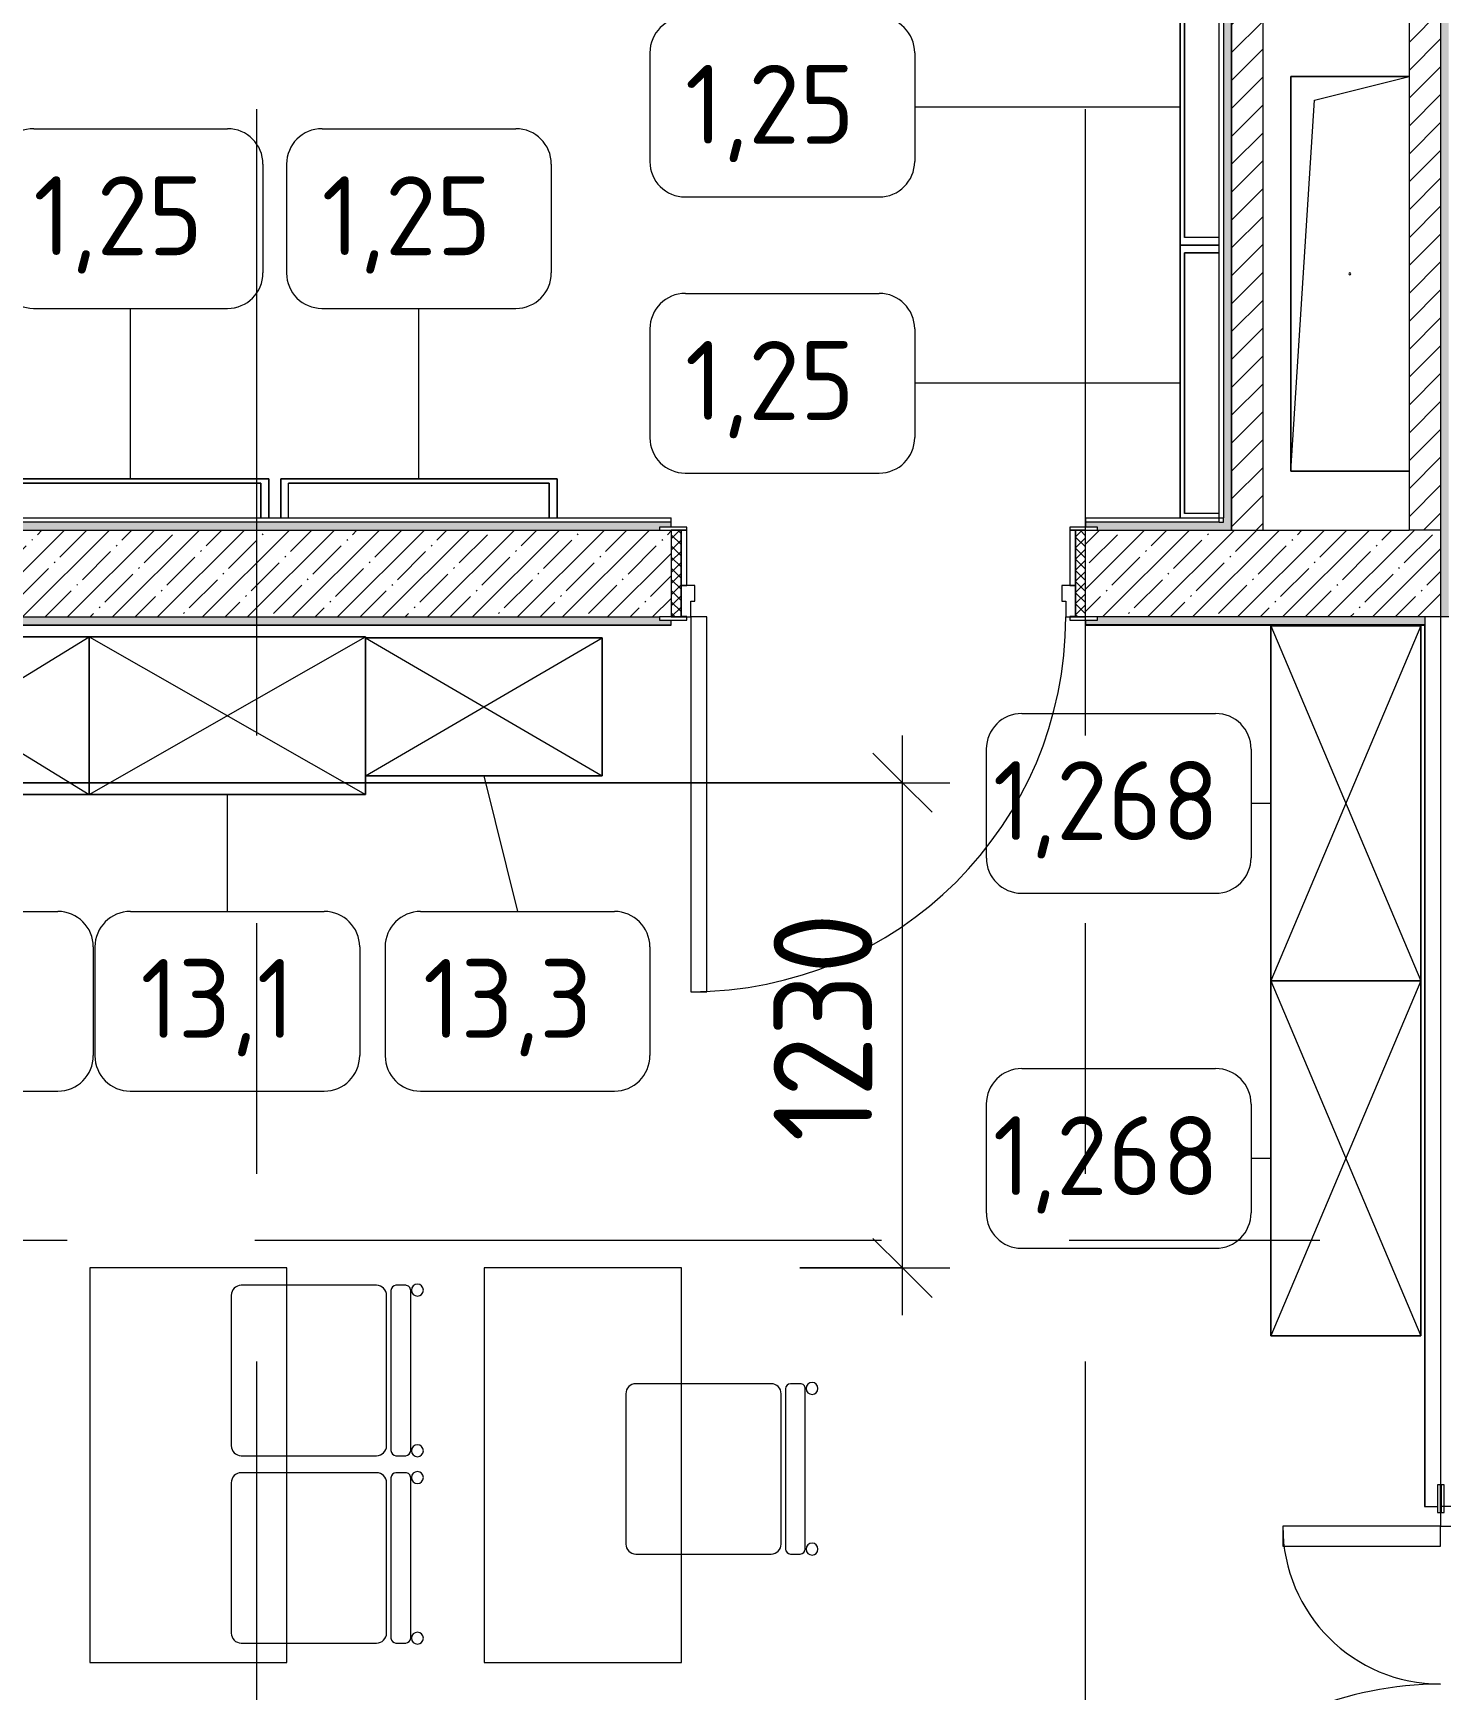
# Model space of a CAD drawing. Header units: millimetres. Extents: x 81494 to 296443, y -8553 to 29000.
# Drawn here: x 98043 to 101611, y 2460 to 6660 of the extents above; entities that cross this region are included whole.
import ezdxf

# ---------------------------------------------------------------- set-up
doc = ezdxf.new("R2010")
doc.units = ezdxf.units.MM
doc.linetypes.add('Осевая', pattern=[3175, 635, -476.25, 1587.5, -476.25])
for name, color, linetype, lineweight in [('A-ANNO-DIMS', 7, 'Continuous', 9), ('A-ANNO-DIMS-100', 7, 'Continuous', 9), ('A-DOOR', 7, 'Continuous', 9), ('A-DOOR-FRAM-2', 7, 'Continuous', 9), ('A-GENM', 7, 'Continuous', 9), ('A-WALL', 7, 'Continuous', 9), ('I-FURN-IDEN', 7, 'Continuous', 9), ('I-WALL', 7, 'Continuous', 9), ('Оси-2', 7, 'Осевая', 9)]:
    doc.layers.add(name, color=color, linetype=linetype, lineweight=lineweight)
for name, color, linetype, lineweight, true_color in [('A-DOOR-1', 7, 'Continuous', 9, 0xc0c0c0), ('A-DOOR-FRAM-1', 7, 'Continuous', 9, 0xc0c0c0), ('A-WALL-1', 9, 'Continuous', 9, 0x808080), ('A-WALL-FNSH-1', 9, 'Continuous', 9, 0x808080), ('I-FURN-1', 9, 'Continuous', 9, 0x808080)]:
    doc.layers.add(name, color=color, linetype=linetype, lineweight=lineweight, true_color=true_color)
doc.styles.add('GOST Common', font='GOST_Common.ttf', dxfattribs={"height": 200})
doc.styles.add('ISOCPEUR', font='isocpeur.ttf', dxfattribs={"width": 0.9, "height": 250})
doc.dimstyles.new('ISO-2_5_0_9К_БОЛЬШОЙ_1', dxfattribs={"dimscale": 304.8, "dimtxt": 248.995294, "dimasz": 0.492126, "dimexe": 0.393701, "dimexo": 0.984252, "dimgap": 0, "dimtad": 1, "dimdec": 0, "dimrnd": 10, "dimzin": 0, "dimdsep": 46, "dimtxsty": 'ISOCPEUR', "dimblk1": 'OBLIQUE', "dimblk2": 'OBLIQUE', "dimsah": 1, "dimcen": 0.09, "dimdle": 0.393701, "dimazin": 0, "dimtfac": 1, "dimtdec": 4, "dimtix": 1, "dimtmove": 0, "dimatfit": 3, "dimfxl": 1, "dimtvp": 1, "dimtolj": 1, "dimtzin": 0, "dimarcsym": 2})
pattern_1 = [(45, (0, 0), (-35.35534, 35.35534), [])]
pattern_2 = [(0, (0, 0), (121.92, 30.48), [10.058, -81.382, 10.058, -81.382, -487.68]), (0, (0, 0), (121.92, 30.48), [-182.88, 10.058, -172.822, 10.058, -81.382, -213.36]), (0, (0, 0), (121.92, 30.48), [-457.2, 10.058, -50.902, 10.058, -142.342]), (120, (45.72, 15.24), (-87.356454, 90.345817), [10.058, -81.382, 10.058, -81.382, -487.68]), (120, (45.72, 15.24), (-87.356454, 90.345817), [-182.88, 10.058, -172.822, 10.058, -81.382, -213.36]), (120, (45.72, 15.24), (-87.356454, 90.345817), [-457.2, 10.058, -50.902, 10.058, -142.342]), (240, (60.96, 76.2), (-34.563546, -120.825817), [10.058, -81.382, 10.058, -81.382, -487.68]), (240, (60.96, 76.2), (-34.563546, -120.825817), [-182.88, 10.058, -172.822, 10.058, -81.382, -213.36]), (240, (60.96, 76.2), (-34.563546, -120.825817), [-457.2, 10.058, -50.902, 10.058, -142.342])]

# ---------------------------------------------------------------- blocks, each defined once
blk = doc.blocks.new('110_Дверь_СКБ_1Ст_Внутренняя1 - Д-7а_л__950x2100h_Туалет-32220591-План расстановки мебели и оборудования 1 этажа в осях 23_1-33')
at = {"layer": 'A-DOOR'}
h = blk.add_hatch(dxfattribs=at)
h.set_pattern_fill('FP_10', color=256, style=0, pattern_type=2)
h.set_pattern_definition([(135, (1776.41, 174.685), (-14.14214, -14.14214), []), (225, (1776.41, 174.685), (14.14214, -14.14214), [])])
h.paths.add_polyline_path([(537.5, 110), (512.5, 110), (512.5, -110), (537.5, -110)])
at = {"layer": 'A-DOOR-FRAM-2'}
h = blk.add_hatch(dxfattribs=at)
h.set_pattern_fill('FP_11', color=256, style=0, pattern_type=2)
h.set_pattern_definition([(45, (-346.384, 174.685), (-14.1421, 14.1421), []), (135, (-346.384, 174.685), (-14.1421, -14.1421), [])])
h.paths.add_polyline_path([(-487.5, 110), (-512.5, 110), (-512.5, -110), (-487.5, -110)])
at = {"layer": 'A-DOOR-1'}
for p, q in [((487.5, 1060), (447.5, 1060)), ((447.5, 1060), (447.5, 110)), ((487.5, 110), (487.5, 1060)), ((447.5, 110), (487.5, 110))]:
    blk.add_line(p, q, dxfattribs=at)
blk.add_arc((487.5, 110), 950, 90, 180, dxfattribs=at)
at = {"layer": 'A-DOOR-FRAM-1'}
for p, q in [((-472.5, 118), (-542.5, 118)), ((-542.5, 118), (-542.5, 110)), ((-542.5, 110), (-472.5, 110)), ((-487.5, 110), (-512.5, 110)), ((-512.5, 110), (-512.5, -110)), ((-462.5, 110), (-487.5, 110)), ((-487.5, 110), (-487.5, 30)), ((-487.5, -110), (-487.5, 110)), ((-472.5, 110), (-487.5, 110)), ((-487.5, 110), (-487.5, 109)), ((-487.5, 109), (-472.5, 109)), ((-472.5, 110), (-472.5, 118)), ((-472.5, 109), (-472.5, 110)), ((-462.5, 70), (-462.5, 110)), ((487.5, 110), (487.5, 70)), ((512.5, 110), (487.5, 110)), ((567.5, 118), (497.5, 118)), ((497.5, 118), (497.5, 110)), ((512.5, 110), (497.5, 110)), ((497.5, 110), (497.5, 109)), ((497.5, 110), (567.5, 110)), ((497.5, 109), (512.5, 109)), ((512.5, 30), (512.5, 110)), ((537.5, 110), (512.5, 110)), ((512.5, 110), (512.5, -110)), ((512.5, 109), (512.5, 110)), ((537.5, -110), (537.5, 110)), ((567.5, 110), (567.5, 118)), ((-452.5, 70), (-462.5, 70)), ((-452.5, 30), (-452.5, 70)), ((487.5, 70), (477.5, 70)), ((477.5, 70), (477.5, 30)), ((-487.5, 30), (-452.5, 30)), ((-472.5, 30), (-487.5, 30)), ((-487.5, 30), (-487.5, -110)), ((-472.5, -110), (-472.5, 30)), ((477.5, 30), (512.5, 30)), ((512.5, 30), (497.5, 30)), ((497.5, 30), (497.5, -110)), ((512.5, -110), (512.5, 30)), ((-472.5, -110), (-542.5, -110)), ((-542.5, -110), (-542.5, -118)), ((-542.5, -118), (-472.5, -118)), ((-512.5, -110), (-487.5, -110)), ((-487.5, -110), (-472.5, -110)), ((-472.5, -118), (-472.5, -110)), ((497.5, -110), (512.5, -110)), ((567.5, -110), (497.5, -110)), ((497.5, -110), (497.5, -118)), ((497.5, -118), (567.5, -118)), ((512.5, -110), (537.5, -110)), ((567.5, -118), (567.5, -110))]:
    blk.add_line(p, q, dxfattribs=at)
blk = doc.blocks.new('GM_Отверстие прямоугольное _в плите_ - Отверстие-21959076-План расстановки мебели и оборудования 1 этажа в осях 23_1-33')
at = {"layer": 'A-GENM'}
for p, q in [((-150, -500), (-150, 500)), ((-150, 500), (150, 500)), ((150, 500), (-150, 500)), ((-150, 500), (-150, -500)), ((-90, 440), (150, 500)), ((-150, -500), (-90, 440)), ((150, -500), (-150, -500)), ((-150, -500), (150, -500))]:
    blk.add_line(p, q, dxfattribs=at)
for start, end in [(360, 180), (180, 360)]:
    blk.add_arc((0, 0), 2.5, start, end, dxfattribs=at)
blk = doc.blocks.new('Стол базовый прямоугольный - 1_89-25401668-План расстановки мебели и оборудования 1 этажа в осях 23_1-33')
at = {"layer": 'I-FURN-1'}
for p, q in [((500, 250), (-500, 250)), ((-500, 250), (-500, -250)), ((500, -250), (500, 250)), ((-500, -250), (500, -250))]:
    blk.add_line(p, q, dxfattribs=at)
blk = doc.blocks.new('M_Стул-Breuer - 1_87-25466819-План расстановки мебели и оборудования 1 этажа в осях 23_1-33')
at = {"layer": 'I-FURN-1'}
for p, q in [((-215.9, 215.9), (-215.9, 100)), ((190.5, 241.3), (-190.5, 241.3)), ((215.9, 100), (215.9, 215.9)), ((-215.9, 100), (-215.9, -127)), ((215.9, -127), (215.9, 100)), ((203.2, -163.5), (-203.2, -163.5)), ((-190.5, -152.4), (190.5, -152.4)), ((-215.9, -176.2), (-215.9, -200.8)), ((215.9, -200.8), (215.9, -176.2)), ((-203.2, -213.5), (203.2, -213.5))]:
    blk.add_line(p, q, dxfattribs=at)
for centre, radius, start, end in [((-190.5, 215.9), 25.4, 90, 180), ((190.5, 215.9), 25.4, 0, 90), ((-190.5, -127), 25.4, 180, 270), ((-203.2, -176.2), 12.7, 90, 180), ((190.5, -127), 25.4, 270, 360), ((203.2, -176.2), 12.7, 360, 90), ((-203.2, -200.8), 12.7, 180, 270), ((203.2, -200.8), 12.7, 270, 360), ((-203.5, -230.6), 15.1, 360, 180), ((-203.5, -230.6), 15.1, 180, 360), ((203.7, -230.6), 15.1, 360, 180), ((203.7, -230.6), 15.1, 180, 360)]:
    blk.add_arc(centre, radius, start, end, dxfattribs=at)
blk = doc.blocks.new('Шкаф параметрический - 13_3-25587571-План расстановки мебели и оборудования 1 этажа в осях 23_1-33')
at = {"layer": 'I-FURN-1'}
for p, q in [((0, 0), (600, 350)), ((0, 350), (600, 0)), ((600, 350), (0, 350)), ((0, 350), (0, 0)), ((0, 0), (0, 350)), ((0, 350), (600, 350)), ((600, 0), (600, 350)), ((600, 350), (600, 0)), ((0, 0), (600, 0)), ((600, 0), (0, 0))]:
    blk.add_line(p, q, dxfattribs=at)
blk = doc.blocks.new('Шкаф параметрический - 13_1-V72-План расстановки мебели и оборудования 1 этажа в осях 23_1-33')
at = {"layer": 'I-FURN-1'}
for p, q in [((0, 0), (700, 400)), ((0, 400), (700, 0)), ((700, 400), (0, 400)), ((0, 400), (0, 0)), ((0, 0), (0, 400)), ((0, 400), (700, 400)), ((700, 0), (700, 400)), ((700, 400), (700, 397.6)), ((700, 397.6), (700, 47.6)), ((700, 47.6), (700, 0)), ((0, 0), (700, 0)), ((700, 0), (0, 0))]:
    blk.add_line(p, q, dxfattribs=at)
blk = doc.blocks.new('Шкаф параметрический - 13_2-25587811-План расстановки мебели и оборудования 1 этажа в осях 23_1-33')
at = {"layer": 'I-FURN-1'}
for p, q in [((0, 0), (650, 400)), ((0, 400), (650, 0)), ((650, 400), (0, 400)), ((0, 400), (0, 0)), ((0, 0), (0, 400)), ((0, 400), (650, 400)), ((650, 0), (650, 400)), ((650, 400), (650, 0)), ((0, 0), (650, 0)), ((650, 0), (0, 0))]:
    blk.add_line(p, q, dxfattribs=at)
blk = doc.blocks.new('Шкаф параметрический - 1_268-V66-План расстановки мебели и оборудования 1 этажа в осях 23_1-33')
at = {"layer": 'I-FURN-1'}
for p, q in [((0, 0), (900, 380)), ((0, 380), (900, 0)), ((900, 380), (0, 380)), ((0, 380), (0, 0)), ((0, 0), (0, 380)), ((0, 380), (900, 380)), ((900, 0), (900, 380)), ((900, 380), (900, 0)), ((0, 0), (900, 0)), ((900, 0), (0, 0))]:
    blk.add_line(p, q, dxfattribs=at)
blk = doc.blocks.new('Вешалка - 1_25-V86-План расстановки мебели и оборудования 1 этажа в осях 23_1-33')
at = {"layer": 'I-FURN-1'}
for p, q in [((350, 55), (-339, 55)), ((-339, 55), (350, 55)), ((-330.4, -44), (-330.4, 44.4)), ((-330.4, -44), (-330.4, 44.4)), ((-330.4, 44.4), (330.2, 44.4)), ((330.2, 44.4), (-330.4, 44.4)), ((330.2, 44.4), (330.2, -44)), ((330.2, -44), (330.2, 44.4)), ((350, -44), (350, 55)), ((350, 55), (350, -44))]:
    blk.add_line(p, q, dxfattribs=at)
blk = doc.blocks.new('Вешалка - 1_25-V81-План расстановки мебели и оборудования 1 этажа в осях 23_1-33')
at = {"layer": 'I-FURN-1'}
for p, q in [((350, 55), (-350, 55)), ((-350, 55), (-350, -44)), ((-350, -44), (-350, 55)), ((-350, 55), (350, 55)), ((-330.4, -44), (-330.4, 44.4)), ((-330.4, -44), (-330.4, 44.4)), ((-330.4, 44.4), (330.2, 44.4)), ((330.2, 44.4), (-330.4, 44.4)), ((330.2, 44.4), (330.2, -44)), ((330.2, -44), (330.2, 44.4)), ((350, -44), (350, 55)), ((350, 55), (350, -44))]:
    blk.add_line(p, q, dxfattribs=at)
blk = doc.blocks.new('Вешалка - 1_25-32858924-План расстановки мебели и оборудования 1 этажа в осях 23_1-33')
at = {"layer": 'I-FURN-1'}
for p, q in [((350, 55), (-350, 55)), ((-350, 55), (-350, -44)), ((-350, -44), (-350, 55)), ((-350, 55), (350, 55)), ((-330.4, -44), (-330.4, 44.4)), ((-330.4, -44), (-330.4, 44.4)), ((-330.4, 44.4), (330.2, 44.4)), ((330.2, 44.4), (-330.4, 44.4)), ((330.2, 44.4), (330.2, -44)), ((330.2, -44), (330.2, 44.4)), ((350, -44), (350, 55)), ((350, 55), (350, -44))]:
    blk.add_line(p, q, dxfattribs=at)
blk = doc.blocks.new('Вешалка - 1_25-V87-План расстановки мебели и оборудования 1 этажа в осях 23_1-33')
at = {"layer": 'I-FURN-1'}
for p, q in [((350, 55), (-341.5, 55)), ((-341.5, 55), (350, 55)), ((-330.4, -44), (-330.4, 44.4)), ((-330.4, -44), (-330.4, 44.4)), ((-330.4, 44.4), (330.2, 44.4)), ((330.2, 44.4), (-330.4, 44.4)), ((330.2, 44.4), (330.2, -44)), ((330.2, -44), (330.2, 44.4)), ((350, -44), (350, 55)), ((350, 55), (350, -44))]:
    blk.add_line(p, q, dxfattribs=at)
blk = doc.blocks.new('110_Дверь_СКБ_2Ст - Д-5_п__в составе перегородки _не входит в спец__-32680960-План расстановки мебели и оборудования 1 этажа в осях 23_1-33')
at = {"layer": 'A-DOOR-1'}
for p, q in [((-637.5, 900.5), (-637.5, 0.5)), ((-587.5, 900.5), (-637.5, 900.5)), ((-587.5, 0.5), (-587.5, 900.5)), ((662.5, 400.5), (612.5, 400.5)), ((612.5, 400.5), (612.5, 0.5)), ((662.5, 0.5), (662.5, 400.5)), ((-637.5, 0.5), (-587.5, 0.5)), ((612.5, 0.5), (662.5, 0.5))]:
    blk.add_line(p, q, dxfattribs=at)
for centre, radius, start, end in [((-637.5, 0.5), 900, 0, 90), ((662.5, 0.5), 400, 90, 180)]:
    blk.add_arc(centre, radius, start, end, dxfattribs=at)
at = {"layer": 'A-DOOR-FRAM-1'}
for p, q in [((-672.5, 8.5), (-742.5, 8.5)), ((-742.5, 8.5), (-742.5, 0.5)), ((-742.5, 0.5), (-672.5, 0.5)), ((-637.5, 0.5), (-687.5, 0.5)), ((-687.5, 0.5), (-687.5, -79.5)), ((-672.5, 0.5), (-687.5, 0.5)), ((-687.5, 0.5), (-687.5, -0.5)), ((-672.5, 0.5), (-672.5, 8.5)), ((-672.5, -0.5), (-672.5, 0.5)), ((-637.5, -49.5), (-637.5, 0.5)), ((662.5, 0.5), (662.5, -49.5)), ((712.5, 0.5), (662.5, 0.5)), ((767.5, 8.5), (697.5, 8.5)), ((697.5, 8.5), (697.5, 0.5)), ((712.5, 0.5), (697.5, 0.5)), ((697.5, 0.5), (697.5, -0.5)), ((697.5, 0.5), (767.5, 0.5)), ((712.5, -79.5), (712.5, 0.5)), ((712.5, -0.5), (712.5, 0.5)), ((767.5, 0.5), (767.5, 8.5)), ((-672.5, -0.5), (-742.5, -0.5)), ((-742.5, -0.5), (-742.5, -8.5)), ((-742.5, -8.5), (-672.5, -8.5)), ((-687.5, -0.5), (-672.5, -0.5)), ((-672.5, -8.5), (-672.5, -0.5)), ((697.5, -0.5), (712.5, -0.5)), ((767.5, -0.5), (697.5, -0.5)), ((697.5, -0.5), (697.5, -8.5)), ((697.5, -8.5), (767.5, -8.5)), ((767.5, -8.5), (767.5, -0.5)), ((-687.5, -79.5), (-627.5, -79.5)), ((-627.5, -49.5), (-637.5, -49.5)), ((-627.5, -79.5), (-627.5, -49.5)), ((662.5, -49.5), (652.5, -49.5)), ((652.5, -49.5), (652.5, -79.5)), ((652.5, -79.5), (712.5, -79.5))]:
    blk.add_line(p, q, dxfattribs=at)
blk = doc.blocks.new('Марка_Мебель - В прямоуг_Balcon_Марка-25523697-План расстановки мебели и оборудования 1 этажа в осях 23_1-33')
at = {"layer": 'I-FURN-IDEN'}
for p, q in [((-2.455, 2.278), (2.455, 2.278)), ((-3.355, 1.378), (-3.355, -1.384)), ((3.355, 1.378), (3.355, -1.378)), ((-2.461, -2.278), (2.455, -2.278))]:
    blk.add_line(p, q, dxfattribs=at)
for centre, radius, start, end in [((-2.455, 1.378), 0.9, 90, 180), ((2.455, 1.378), 0.9, 0, 90), ((-2.461, -1.384), 0.893, 180, 270), ((2.455, -1.378), 0.9, 270, 0)]:
    blk.add_arc(centre, radius, start, end, dxfattribs=at)
blk = doc.blocks.new('DIMBLOCK27-План расстановки мебели и оборудования 1 этажа в осях 23_1-33')
at = {"layer": 'A-ANNO-DIMS-100'}
for p, q in [((100246.1, 3410), (100246.1, 4880)), ((97060, 4760), (100366.1, 4760)), ((100246.1, 4760), (97060, 4760)), ((99986.3, 3530), (100366.1, 3530)), ((100246.1, 3530), (99986.3, 3530))]:
    blk.add_line(p, q, dxfattribs=at)
at = {"layer": 'A-ANNO-DIMS-100', "lineweight": 20}
for p, q in [((100246.1, 4760), (100171.1, 4835)), ((100246.1, 4760), (100321.1, 4685)), ((100246.1, 3530), (100171.1, 3605)), ((100246.1, 3530), (100321.1, 3455))]:
    blk.add_line(p, q, dxfattribs=at)
at = {"layer": 'A-ANNO-DIMS-100', "color": 0, "insert": (99919.5, 3850.5), "char_height": 250, "width": 706.764, "attachment_point": 1, "rotation": 90, "line_spacing_factor": 1.149209, "style": 'ISOCPEUR'}
blk.add_mtext('1230', dxfattribs=at)
blk = doc.blocks.new('_Oblique')
at = {"color": 0, "linetype": 'ByBlock', "lineweight": -2}
blk.add_line((-0.5, -0.5), (0.5, 0.5), dxfattribs=at)

msp = doc.modelspace()

# ---------------------------------------------------------------- hatches: boundary and pattern name
at = {"layer": 'I-WALL'}
h = msp.add_hatch(dxfattribs=at)
h.set_pattern_fill('FP_3', color=256, style=0, pattern_type=2)
h.set_pattern_definition(pattern_1)
h.paths.add_polyline_path([(101080, 5400), (101160, 5400), (101160, 10380), (101080, 10380), (101080, 6298.3)])
h = msp.add_hatch(dxfattribs=at)
h.set_pattern_fill('FP_3', color=256, style=0, pattern_type=2)
h.set_pattern_definition(pattern_1)
h.paths.add_polyline_path([(101530, 5400), (101610, 5400), (101610, 10380), (101530, 10380), (101530, 6298.3)])
h = msp.add_hatch(dxfattribs=at)
h.set_pattern_fill('FP_67', color=256, style=0, pattern_type=2)
h.set_pattern_definition(pattern_2)
h.paths.add_polyline_path([(101630, 5180), (101630, 10400), (101610, 10400), (101610, 5180)])
h = msp.add_hatch(dxfattribs=at)
h.set_pattern_fill('FP_67', color=256, style=0, pattern_type=2)
h.set_pattern_definition(pattern_2)
h.paths.add_polyline_path([(101060, 5420), (101080, 5420), (101080, 9980), (101060, 9980), (101060, 6298.3)])
h = msp.add_hatch(dxfattribs=at)
h.set_pattern_fill('FP_67', color=256, style=0, pattern_type=2)
h.set_pattern_definition(pattern_2)
h.paths.add_polyline_path([(100987.9, 5400), (101080, 5400), (101080, 5420), (100710, 5420), (100710, 5408), (100740, 5408), (100740, 5400)])
h.paths.add_polyline_path([(99630, 5400), (99630, 5408), (99660, 5408), (99660, 5420), (97920, 5420), (97920, 5400), (98242.8, 5400)])
h = msp.add_hatch(dxfattribs=at)
h.set_pattern_fill('FP_2', color=256, style=0, pattern_type=2)
h.set_pattern_definition([(45, (0, 0), (-57.024626, 57.024626), []), (45, (57.025, 0), (-57.024626, 57.024626), [100.806, -20.161, 3.353, -16.808])])
h.paths.add_polyline_path([(101570, 5180), (101610, 5180), (101610, 5400), (100710, 5400), (100710, 5180), (100987.9, 5180)])
h.paths.add_polyline_path([(99630, 5180), (99660, 5180), (99660, 5400), (94210, 5400), (94210, 5180), (98242.8, 5180)])
h = msp.add_hatch(dxfattribs=at)
h.set_pattern_fill('FP_67', color=256, style=0, pattern_type=2)
h.set_pattern_definition(pattern_2)
h.paths.add_polyline_path([(101569, 5160), (101570, 5160), (101570, 5180), (100740, 5179.3), (100740, 5172), (100710, 5172), (100710, 5160), (100987.9, 5160)])
h.paths.add_polyline_path([(99660, 5160), (99660, 5172), (99630, 5172), (99630, 5180), (94210, 5180), (94210, 5160), (99630, 5160)])

# ---------------------------------------------------------------- linework, layer by layer
at = {"layer": 'A-WALL'}
for p, q in [((101610, 5400), (101530, 5400)), ((101570, 5180), (101570, 2925)), ((101610, 5180), (101610, 2980)), ((101570, 5160), (100710, 5160))]:
    msp.add_line(p, q, dxfattribs=at)
at = {"layer": 'A-WALL-1'}
for p, q in [((101610, 10600), (101610, 5180)), ((101160, 5400), (101160, 10380)), ((101530, 10380), (101530, 5400)), ((101080, 10000), (101080, 5400)), ((101080, 5400), (101080, 10000)), ((101060, 9969), (101060, 5431)), ((99660, 5420), (97940, 5420)), ((99660, 5408), (99660, 5420)), ((101049, 5420), (100710, 5420)), ((100710, 5420), (100710, 5408)), ((94210, 5400), (99630, 5400)), ((100740, 5400), (101530, 5400)), ((94210, 5180), (99630, 5180)), ((99660, 5160), (99660, 5172)), ((100710, 5172), (100710, 5160)), ((101631, 5180), (100740, 5180)), ((94190, 5160), (99660, 5160)), ((101570, 2925), (101602, 2925))]:
    msp.add_line(p, q, dxfattribs=at)
at = {"layer": 'A-WALL-FNSH-1'}
for p, q in [((94189, 5159), (99660, 5159)), ((99660, 5159), (99660, 5160)), ((100710, 5160), (100710, 5159)), ((100710, 5159), (101569, 5159)), ((101569, 5159), (101569, 2925)), ((101569, 2925), (101570, 2925))]:
    msp.add_line(p, q, dxfattribs=at)
at = {"layer": 'I-FURN-IDEN'}
for p, q in [((100950, 6472.5), (100277, 6472.5)), ((98290, 5530), (98290, 5962.2)), ((99020.7, 5530), (99020.7, 5962.2)), ((100950, 5772.5), (100277, 5772.5)), ((99185, 4777.6), (99270.5, 4433.7)), ((98535, 4730), (98535, 4433.7)), ((101180, 4707.5), (101129.6, 4707.5)), ((101180, 3807.5), (101129.6, 3807.5))]:
    msp.add_line(p, q, dxfattribs=at)
at = {"layer": 'I-WALL'}
for p, q in [((101049, 5420), (101049, 9980)), ((97951, 5431), (99660, 5431)), ((99660, 5420), (99660, 5431)), ((100710, 5431), (101060, 5431)), ((100710, 5431), (100710, 5420)), ((101049, 5420), (101060, 5420)), ((101060, 5420), (101060, 5431))]:
    msp.add_line(p, q, dxfattribs=at)
at = {"layer": 'Оси-2'}
for p, q in [((100710, 593.7), (100710, 19528.3)), ((98610, 593.7), (98610, 19415.1)), ((84793.9, 3600), (122455, 3600))]:
    msp.add_line(p, q, dxfattribs=at)

# ---------------------------------------------------------------- block references
at = {"layer": 'A-DOOR-1'}
for name, p, rotation in [('110_Дверь_СКБ_1Ст_Внутренняя1 - Д-7а_л__950x2100h_Туалет-32220591-План расстановки мебели и оборудования 1 этажа в осях 23_1-33', (100197.5, 5290), 180), ('110_Дверь_СКБ_2Ст - Д-5_п__в составе перегородки _не входит в спец__-32680960-План расстановки мебели и оборудования 1 этажа в осях 23_1-33', (101610.5, 2212.5), 89.99999999999991)]:
    msp.add_blockref(name, p, dxfattribs=dict(at, rotation=rotation))
at = {"layer": 'A-GENM'}
msp.add_blockref('GM_Отверстие прямоугольное _в плите_ - Отверстие-21959076-План расстановки мебели и оборудования 1 этажа в осях 23_1-33', (101380, 6050), dxfattribs=at)
at = {"layer": 'I-FURN-1'}
for name, p, rotation in [('Вешалка - 1_25-32858924-План расстановки мебели и оборудования 1 этажа в осях 23_1-33', (101005, 6472.5), 89.99999999999984), ('Вешалка - 1_25-V87-План расстановки мебели и оборудования 1 этажа в осях 23_1-33', (101005, 5772.5), 89.99999999999984), ('Шкаф параметрический - 1_268-V66-План расстановки мебели и оборудования 1 этажа в осях 23_1-33', (101180, 5157.5), 269.9999999999994), ('Шкаф параметрический - 1_268-V66-План расстановки мебели и оборудования 1 этажа в осях 23_1-33', (101180, 4257.5), 269.9999999999994), ('Стол базовый прямоугольный - 1_89-25401668-План расстановки мебели и оборудования 1 этажа в осях 23_1-33', (98436.3, 3030), 90), ('Стол базовый прямоугольный - 1_89-25401668-План расстановки мебели и оборудования 1 этажа в осях 23_1-33', (99436.3, 3030), 90), ('M_Стул-Breuer - 1_87-25466819-План расстановки мебели и оборудования 1 этажа в осях 23_1-33', (98786.3, 3270), 90.00000000000006), ('M_Стул-Breuer - 1_87-25466819-План расстановки мебели и оборудования 1 этажа в осях 23_1-33', (99786.3, 3020.7), 90.00000000000006), ('M_Стул-Breuer - 1_87-25466819-План расстановки мебели и оборудования 1 этажа в осях 23_1-33', (98786.3, 2795), 90.00000000000006)]:
    msp.add_blockref(name, p, dxfattribs=dict(at, rotation=rotation))
for name, p in [('Вешалка - 1_25-V86-План расстановки мебели и оборудования 1 этажа в осях 23_1-33', (98290, 5475)), ('Вешалка - 1_25-V81-План расстановки мебели и оборудования 1 этажа в осях 23_1-33', (99020.7, 5475)), ('Шкаф параметрический - 13_2-25587811-План расстановки мебели и оборудования 1 этажа в осях 23_1-33', (97535, 4730)), ('Шкаф параметрический - 13_1-V72-План расстановки мебели и оборудования 1 этажа в осях 23_1-33', (98185, 4730)), ('Шкаф параметрический - 13_3-25587571-План расстановки мебели и оборудования 1 этажа в осях 23_1-33', (98885, 4777.6))]:
    msp.add_blockref(name, p, dxfattribs=at)
at = {"layer": 'I-FURN-IDEN', "xscale": 99.99999999999993, "yscale": 99.99999999999993, "zscale": 99.99999999999993}
for p in [(99941.5, 6472.5), (98290, 6190), (99020.7, 6190), (99941.5, 5772.5), (100794.1, 4707.5), (97860, 4205.9), (98535, 4205.9), (99270.5, 4205.9), (100794.1, 3807.5)]:
    msp.add_blockref('Марка_Мебель - В прямоуг_Balcon_Марка-25523697-План расстановки мебели и оборудования 1 этажа в осях 23_1-33', p, dxfattribs=at)

# ---------------------------------------------------------------- texts
at = {"layer": 'I-FURN-IDEN', "char_height": 200, "attachment_point": 1, "style": 'GOST Common'}
for s, insert, width in [('1,25', (99695, 6579.6), 561.181), ('1,25', (98043.5, 6297.1), 561.181), ('1,25', (98774.2, 6297.1), 561.181), ('1,25', (99695, 5879.6), 561.181), ('1,268', (100475.1, 4814.5), 737.552), ('13,1', (98315, 4313), 497.046), ('13,3', (99031, 4313), 545.147), ('1,268', (100475.1, 3914.5), 737.552)]:
    msp.add_mtext(s, dxfattribs=dict(at, insert=insert, width=width))

# ---------------------------------------------------------------- dimensions: what is measured, and where the dimension line sits
at = {"layer": 'A-ANNO-DIMS'}
dim = msp.add_linear_dim(base=(100246.1, 4760), p1=(99686.3, 3530), p2=(96760, 4760), angle=90, dimstyle='ISO-2_5_0_9К_БОЛЬШОЙ_1', override={"dimpost": '<>', "dimfxl": 3174.291989}, dxfattribs=at)
dim.commit()
dim.dimension.update_dxf_attribs({"geometry": 'DIMBLOCK27-План расстановки мебели и оборудования 1 этажа в осях 23_1-33', "text_midpoint": (100121.1, 4145)})

doc.saveas('drawing.dxf')
